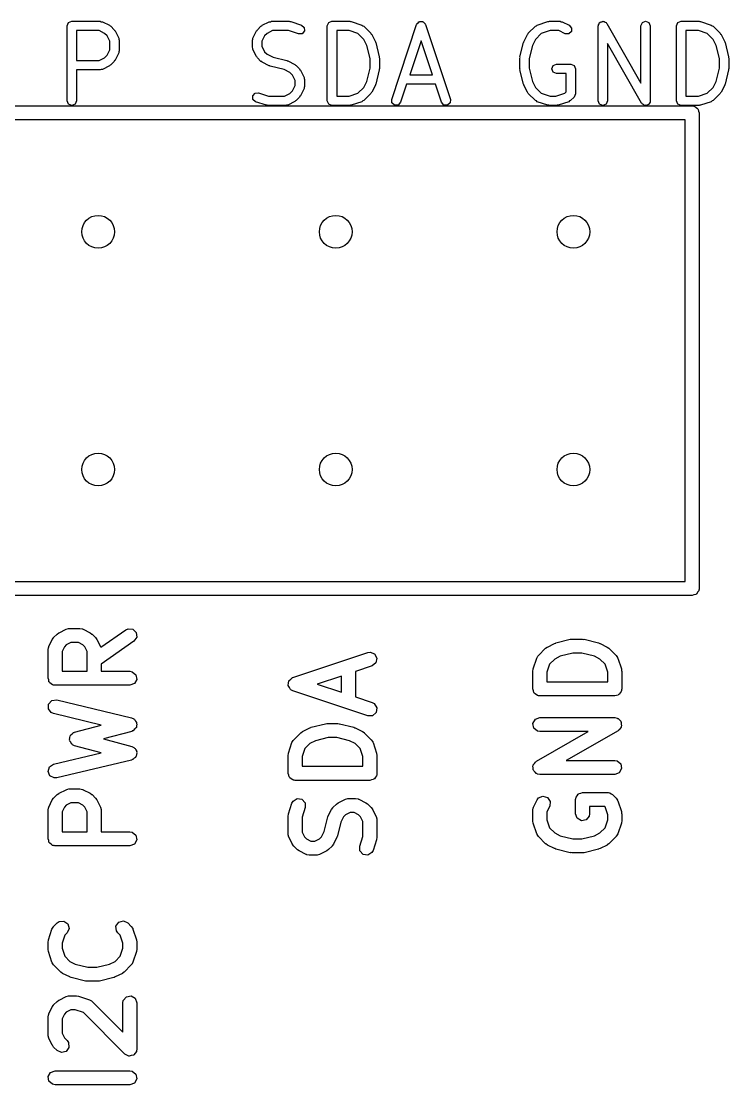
# Model space of a CAD drawing. Extents: x 0.39 to 2.81, y 0.39 to 2.19.
# Drawn here: x 2.0677 to 2.3654, y 1.7413 to 2.1885 of the extents above; entities that cross this region are included whole.
import ezdxf

# ---------------------------------------------------------------- set-up
doc = ezdxf.new("R2010")
doc.units = 0
doc.header["$MEASUREMENT"] = 0
doc.layers.add('BLACK', color=7, linetype='CONTINUOUS')

msp = doc.modelspace()

# ---------------------------------------------------------------- linework, layer by layer
at = {"layer": 'BLACK', "linetype": 'CONTINUOUS'}
for p, q in [((2.08696, 2.18656), (2.08754, 2.18795)), ((2.08754, 2.18795), (2.08893, 2.18852)), ((2.08893, 2.18852), (2.10093, 2.18852)), ((2.10093, 2.18852), (2.10135, 2.18835)), ((2.10135, 2.18835), (2.10181, 2.18832)), ((2.10181, 2.18832), (2.10481, 2.18682)), ((2.16904, 2.18682), (2.17204, 2.18832)), ((2.17204, 2.18832), (2.1725, 2.18835)), ((2.1725, 2.18835), (2.17292, 2.18852)), ((2.17292, 2.18852), (2.18042, 2.18852)), ((2.18042, 2.18852), (2.18072, 2.1884)), ((2.18072, 2.1884), (2.18104, 2.18842)), ((2.18104, 2.18842), (2.18554, 2.18692)), ((2.19645, 2.18656), (2.19703, 2.18795)), ((2.19703, 2.18795), (2.19842, 2.18852)), ((2.19842, 2.18852), (2.20592, 2.18852)), ((2.20592, 2.18852), (2.20622, 2.1884)), ((2.20622, 2.1884), (2.20654, 2.18842)), ((2.20654, 2.18842), (2.21104, 2.18692)), ((2.22355, 2.15568), (2.23405, 2.18718)), ((2.23405, 2.18718), (2.23414, 2.18729)), ((2.23414, 2.18729), (2.23415, 2.18744)), ((2.23415, 2.18744), (2.23462, 2.18784)), ((2.23462, 2.18784), (2.23503, 2.18832)), ((2.23503, 2.18832), (2.23518, 2.18833)), ((2.23518, 2.18833), (2.23529, 2.18842)), ((2.23529, 2.18842), (2.23591, 2.18838)), ((2.23591, 2.18838), (2.23654, 2.18842)), ((2.23654, 2.18842), (2.23665, 2.18833)), ((2.23665, 2.18833), (2.23679, 2.18832)), ((2.23679, 2.18832), (2.2372, 2.18784)), ((2.2372, 2.18784), (2.23767, 2.18744)), ((2.23767, 2.18744), (2.23768, 2.18729)), ((2.23768, 2.18729), (2.23778, 2.18718)), ((2.23778, 2.18718), (2.24828, 2.15568)), ((2.28478, 2.18692), (2.28928, 2.18842)), ((2.28928, 2.18842), (2.28961, 2.1884)), ((2.28961, 2.1884), (2.28991, 2.18852)), ((2.28991, 2.18852), (2.29441, 2.18852)), ((2.29441, 2.18852), (2.29483, 2.18835)), ((2.29483, 2.18835), (2.29529, 2.18832)), ((2.29529, 2.18832), (2.29829, 2.18682)), ((2.3105, 2.18707), (2.31082, 2.18748)), ((2.31054, 2.18681), (2.3105, 2.18707)), ((2.31082, 2.18748), (2.31101, 2.18795)), ((2.31101, 2.18795), (2.31126, 2.18805)), ((2.31126, 2.18805), (2.31143, 2.18826)), ((2.31143, 2.18826), (2.31193, 2.18833)), ((2.31193, 2.18833), (2.3124, 2.18852)), ((2.3124, 2.18852), (2.31265, 2.18842)), ((2.31265, 2.18842), (2.31292, 2.18845)), ((2.31292, 2.18845), (2.31332, 2.18814)), ((2.31332, 2.18814), (2.3138, 2.18795)), ((2.3138, 2.18795), (2.3139, 2.1877)), ((2.3139, 2.1877), (2.31411, 2.18753)), ((2.31411, 2.18753), (2.32843, 2.16247)), ((2.32843, 2.18656), (2.32901, 2.18795)), ((2.32901, 2.18795), (2.3304, 2.18852)), ((2.3304, 2.18852), (2.33179, 2.18795)), ((2.33179, 2.18795), (2.33237, 2.18656)), ((2.34343, 2.18656), (2.34401, 2.18795)), ((2.34401, 2.18795), (2.3454, 2.18852)), ((2.3454, 2.18852), (2.3529, 2.18852)), ((2.3529, 2.18852), (2.3532, 2.1884)), ((2.3532, 2.1884), (2.35352, 2.18842)), ((2.35352, 2.18842), (2.35802, 2.18692)), ((2.08696, 2.15506), (2.08696, 2.18656)), ((2.10047, 2.18459), (2.0909, 2.18459)), ((2.0909, 2.18459), (2.0909, 2.17203)), ((2.10276, 2.18344), (2.10047, 2.18459)), ((2.10381, 2.18239), (2.10276, 2.18344)), ((2.10481, 2.18682), (2.10502, 2.18657)), ((2.10502, 2.18657), (2.10532, 2.18645)), ((2.10532, 2.18645), (2.10682, 2.18495)), ((2.10682, 2.18495), (2.10695, 2.18465)), ((2.10695, 2.18465), (2.10719, 2.18444)), ((2.10719, 2.18444), (2.10869, 2.18144)), ((2.16516, 2.18144), (2.16666, 2.18444)), ((2.16666, 2.18444), (2.16691, 2.18465)), ((2.16691, 2.18465), (2.16703, 2.18495)), ((2.16703, 2.18495), (2.16853, 2.18645)), ((2.16853, 2.18645), (2.16883, 2.18657)), ((2.16883, 2.18657), (2.16904, 2.18682)), ((2.17109, 2.18344), (2.17004, 2.18239)), ((2.17339, 2.18459), (2.17109, 2.18344)), ((2.1801, 2.18459), (2.17339, 2.18459)), ((2.1843, 2.18319), (2.1801, 2.18459)), ((2.1858, 2.18329), (2.1843, 2.18319)), ((2.18554, 2.18692), (2.18668, 2.18594)), ((2.18679, 2.18443), (2.1858, 2.18329)), ((2.18668, 2.18594), (2.18679, 2.18443)), ((2.19645, 2.15506), (2.19645, 2.18656)), ((2.2056, 2.18459), (2.20039, 2.18459)), ((2.20039, 2.18459), (2.20039, 2.15703)), ((2.20935, 2.18334), (2.2056, 2.18459)), ((2.2118, 2.18089), (2.20935, 2.18334)), ((2.21104, 2.18692), (2.21139, 2.18662)), ((2.21139, 2.18662), (2.21181, 2.18645)), ((2.21181, 2.18645), (2.21481, 2.18345)), ((2.21481, 2.18345), (2.21493, 2.18315)), ((2.21493, 2.18315), (2.21518, 2.18294)), ((2.21518, 2.18294), (2.21668, 2.17994)), ((2.27915, 2.17994), (2.28065, 2.18294)), ((2.28065, 2.18294), (2.28089, 2.18315)), ((2.28089, 2.18315), (2.28102, 2.18345)), ((2.28102, 2.18345), (2.28402, 2.18645)), ((2.28402, 2.18645), (2.28444, 2.18662)), ((2.28647, 2.18334), (2.28403, 2.18089)), ((2.28444, 2.18662), (2.28478, 2.18692)), ((2.29023, 2.18459), (2.28647, 2.18334)), ((2.29394, 2.18459), (2.29023, 2.18459)), ((2.29653, 2.18329), (2.29394, 2.18459)), ((2.29803, 2.18319), (2.29653, 2.18329)), ((2.29917, 2.18418), (2.29803, 2.18319)), ((2.29829, 2.18682), (2.29927, 2.18568)), ((2.29927, 2.18568), (2.29917, 2.18418)), ((2.31044, 2.18656), (2.31054, 2.18681)), ((2.31044, 2.15506), (2.31044, 2.18656)), ((2.32843, 2.16247), (2.32843, 2.18656)), ((2.33237, 2.18656), (2.33237, 2.15506)), ((2.34343, 2.15506), (2.34343, 2.18656)), ((2.35258, 2.18459), (2.34737, 2.18459)), ((2.34737, 2.18459), (2.34737, 2.15703)), ((2.35633, 2.18334), (2.35258, 2.18459)), ((2.35878, 2.18089), (2.35633, 2.18334)), ((2.35802, 2.18692), (2.35837, 2.18662)), ((2.35837, 2.18662), (2.35879, 2.18645)), ((2.35879, 2.18645), (2.36179, 2.18345)), ((2.36179, 2.18345), (2.36191, 2.18315)), ((2.36191, 2.18315), (2.36216, 2.18294)), ((2.36216, 2.18294), (2.36366, 2.17994)), ((2.10496, 2.18009), (2.10381, 2.18239)), ((2.10496, 2.17652), (2.10496, 2.18009)), ((2.10869, 2.18144), (2.10872, 2.18098)), ((2.10872, 2.18098), (2.1089, 2.18056)), ((2.1089, 2.18056), (2.1089, 2.17606)), ((2.16495, 2.18056), (2.16513, 2.18098)), ((2.16495, 2.17756), (2.16495, 2.18056)), ((2.16513, 2.18098), (2.16516, 2.18144)), ((2.17004, 2.18239), (2.16889, 2.18009)), ((2.16889, 2.18009), (2.16889, 2.17802)), ((2.16889, 2.17802), (2.17004, 2.17572)), ((2.21306, 2.17837), (2.2118, 2.18089)), ((2.21445, 2.17281), (2.21306, 2.17837)), ((2.21668, 2.17994), (2.21669, 2.17971)), ((2.21669, 2.17971), (2.21683, 2.17953)), ((2.21683, 2.17953), (2.21833, 2.17353)), ((2.23591, 2.18033), (2.23115, 2.16603)), ((2.24068, 2.16603), (2.23591, 2.18033)), ((2.2775, 2.17353), (2.279, 2.17953)), ((2.279, 2.17953), (2.27913, 2.17971)), ((2.27913, 2.17971), (2.27915, 2.17994)), ((2.28277, 2.17837), (2.28138, 2.17281)), ((2.28403, 2.18089), (2.28277, 2.17837)), ((2.32869, 2.15408), (2.31437, 2.17914)), ((2.31437, 2.17914), (2.31437, 2.15506)), ((2.36004, 2.17837), (2.35878, 2.18089)), ((2.36143, 2.17281), (2.36004, 2.17837)), ((2.36366, 2.17994), (2.36367, 2.17971)), ((2.36367, 2.17971), (2.36381, 2.17953)), ((2.36381, 2.17953), (2.36531, 2.17353)), ((2.10276, 2.17318), (2.10381, 2.17422)), ((2.10381, 2.17422), (2.10496, 2.17652)), ((2.10869, 2.17518), (2.10719, 2.17218)), ((2.10872, 2.17563), (2.10869, 2.17518)), ((2.1089, 2.17606), (2.10872, 2.17563)), ((2.16513, 2.17713), (2.16495, 2.17756)), ((2.16516, 2.17668), (2.16513, 2.17713)), ((2.16666, 2.17368), (2.16516, 2.17668)), ((2.16691, 2.17346), (2.16666, 2.17368)), ((2.17004, 2.17572), (2.17109, 2.17467)), ((2.17109, 2.17467), (2.17361, 2.17341)), ((2.0909, 2.17203), (2.10047, 2.17203)), ((2.10047, 2.17203), (2.10276, 2.17318)), ((2.10481, 2.1698), (2.10181, 2.1683)), ((2.10502, 2.17004), (2.10481, 2.1698)), ((2.10532, 2.17017), (2.10502, 2.17004)), ((2.10682, 2.17167), (2.10532, 2.17017)), ((2.10695, 2.17196), (2.10682, 2.17167)), ((2.10719, 2.17218), (2.10695, 2.17196)), ((2.16703, 2.17316), (2.16691, 2.17346)), ((2.16853, 2.17167), (2.16703, 2.17316)), ((2.16883, 2.17154), (2.16853, 2.17167)), ((2.16904, 2.1713), (2.16883, 2.17154)), ((2.17204, 2.1698), (2.16904, 2.1713)), ((2.17226, 2.16978), (2.17204, 2.1698)), ((2.17244, 2.16965), (2.17226, 2.16978)), ((2.17823, 2.1682), (2.17244, 2.16965)), ((2.17361, 2.17341), (2.1794, 2.17197)), ((2.1794, 2.17197), (2.17958, 2.17183)), ((2.17958, 2.17183), (2.1798, 2.17182)), ((2.1798, 2.17182), (2.1828, 2.17032)), ((2.1828, 2.17032), (2.18301, 2.17007)), ((2.18301, 2.17007), (2.18331, 2.16995)), ((2.18331, 2.16995), (2.18481, 2.16845)), ((2.21445, 2.1688), (2.21445, 2.17281)), ((2.21833, 2.17353), (2.21829, 2.17329)), ((2.21829, 2.17329), (2.21838, 2.17306)), ((2.21838, 2.17306), (2.21838, 2.16856)), ((2.27744, 2.17306), (2.27754, 2.17329)), ((2.27744, 2.16856), (2.27744, 2.17306)), ((2.27754, 2.17329), (2.2775, 2.17353)), ((2.28138, 2.17281), (2.28138, 2.1688)), ((2.29094, 2.16856), (2.29151, 2.16995)), ((2.29151, 2.16995), (2.29291, 2.17053)), ((2.29291, 2.17053), (2.29891, 2.17053)), ((2.29891, 2.17053), (2.3003, 2.16995)), ((2.3003, 2.16995), (2.30087, 2.16856)), ((2.36143, 2.1688), (2.36143, 2.17281)), ((2.36531, 2.17353), (2.36527, 2.17329)), ((2.36527, 2.17329), (2.36537, 2.17306)), ((2.36537, 2.17306), (2.36537, 2.16856)), ((2.10093, 2.16809), (2.0909, 2.16809)), ((2.0909, 2.16809), (2.0909, 2.15506)), ((2.10135, 2.16826), (2.10093, 2.16809)), ((2.10181, 2.1683), (2.10135, 2.16826)), ((2.18075, 2.16694), (2.17823, 2.1682)), ((2.1818, 2.16589), (2.18075, 2.16694)), ((2.18295, 2.16359), (2.1818, 2.16589)), ((2.18481, 2.16845), (2.18494, 2.16815)), ((2.18494, 2.16815), (2.18518, 2.16794)), ((2.18518, 2.16794), (2.18668, 2.16494)), ((2.18668, 2.16494), (2.18671, 2.16448)), ((2.21306, 2.16325), (2.21445, 2.1688)), ((2.21833, 2.16808), (2.21683, 2.16208)), ((2.21838, 2.16856), (2.21829, 2.16833)), ((2.21829, 2.16833), (2.21833, 2.16808)), ((2.23115, 2.16603), (2.24068, 2.16603)), ((2.27754, 2.16833), (2.27744, 2.16856)), ((2.2775, 2.16808), (2.27754, 2.16833)), ((2.279, 2.16208), (2.2775, 2.16808)), ((2.28138, 2.1688), (2.28277, 2.16325)), ((2.29151, 2.16717), (2.29094, 2.16856)), ((2.29291, 2.16659), (2.29151, 2.16717)), ((2.29694, 2.16659), (2.29291, 2.16659)), ((2.29694, 2.15887), (2.29694, 2.16659)), ((2.30087, 2.16856), (2.30087, 2.15806)), ((2.36004, 2.16325), (2.36143, 2.1688)), ((2.36531, 2.16808), (2.36381, 2.16208)), ((2.36537, 2.16856), (2.36527, 2.16833)), ((2.36527, 2.16833), (2.36531, 2.16808)), ((2.1818, 2.15923), (2.18295, 2.16152)), ((2.18295, 2.16152), (2.18295, 2.16359)), ((2.18668, 2.16018), (2.18518, 2.15718)), ((2.18671, 2.16064), (2.18668, 2.16018)), ((2.18671, 2.16448), (2.18689, 2.16406)), ((2.18689, 2.16106), (2.18671, 2.16064)), ((2.18689, 2.16406), (2.18689, 2.16106)), ((2.20935, 2.15828), (2.2118, 2.16072)), ((2.2118, 2.16072), (2.21306, 2.16325)), ((2.21668, 2.16168), (2.21518, 2.15868)), ((2.21669, 2.1619), (2.21668, 2.16168)), ((2.21683, 2.16208), (2.21669, 2.1619)), ((2.22983, 2.16209), (2.22728, 2.15444)), ((2.24199, 2.16209), (2.22983, 2.16209)), ((2.24454, 2.15444), (2.24199, 2.16209)), ((2.27913, 2.1619), (2.279, 2.16208)), ((2.27915, 2.16168), (2.27913, 2.1619)), ((2.28065, 2.15868), (2.27915, 2.16168)), ((2.28277, 2.16325), (2.28403, 2.16072)), ((2.28403, 2.16072), (2.28647, 2.15828)), ((2.35633, 2.15828), (2.35878, 2.16072)), ((2.35878, 2.16072), (2.36004, 2.16325)), ((2.36366, 2.16168), (2.36216, 2.15868)), ((2.36367, 2.1619), (2.36366, 2.16168)), ((2.36381, 2.16208), (2.36367, 2.1619)), ((2.16505, 2.15718), (2.16604, 2.15832)), ((2.16516, 2.15568), (2.16505, 2.15718)), ((2.1663, 2.15469), (2.16516, 2.15568)), ((2.16604, 2.15832), (2.16754, 2.15843)), ((2.16754, 2.15843), (2.17174, 2.15703)), ((2.17174, 2.15703), (2.17846, 2.15703)), ((2.17846, 2.15703), (2.18075, 2.15818)), ((2.18075, 2.15818), (2.1818, 2.15923)), ((2.18481, 2.15667), (2.18331, 2.15517)), ((2.18494, 2.15697), (2.18481, 2.15667)), ((2.18518, 2.15718), (2.18494, 2.15697)), ((2.20039, 2.15703), (2.2056, 2.15703)), ((2.2056, 2.15703), (2.20935, 2.15828)), ((2.21481, 2.15817), (2.21181, 2.15517)), ((2.21493, 2.15847), (2.21481, 2.15817)), ((2.21518, 2.15868), (2.21493, 2.15847)), ((2.22365, 2.15418), (2.22355, 2.15568)), ((2.24828, 2.15568), (2.24817, 2.15418)), ((2.28089, 2.15847), (2.28065, 2.15868)), ((2.28102, 2.15817), (2.28089, 2.15847)), ((2.28402, 2.15517), (2.28102, 2.15817)), ((2.28647, 2.15828), (2.29023, 2.15703)), ((2.29023, 2.15703), (2.29259, 2.15703)), ((2.29259, 2.15703), (2.29634, 2.15828)), ((2.29634, 2.15828), (2.29694, 2.15887)), ((2.3003, 2.15667), (2.2988, 2.15517)), ((2.30087, 2.15806), (2.3003, 2.15667)), ((2.30087, 2.15806), (2.30087, 2.15806)), ((2.34737, 2.15703), (2.35258, 2.15703)), ((2.35258, 2.15703), (2.35633, 2.15828)), ((2.36179, 2.15817), (2.35879, 2.15517)), ((2.36191, 2.15847), (2.36179, 2.15817)), ((2.36216, 2.15868), (2.36191, 2.15847)), ((0.85, 2.15295), (2.35, 2.15295)), ((2.08754, 2.15367), (2.08696, 2.15506)), ((2.08893, 2.15309), (2.08754, 2.15367)), ((2.09032, 2.15367), (2.08893, 2.15309)), ((2.0909, 2.15506), (2.09032, 2.15367)), ((2.1708, 2.15319), (2.1663, 2.15469)), ((2.17112, 2.15321), (2.1708, 2.15319)), ((2.17142, 2.15309), (2.17112, 2.15321)), ((2.17892, 2.15309), (2.17142, 2.15309)), ((2.17934, 2.15327), (2.17892, 2.15309)), ((2.1798, 2.1533), (2.17934, 2.15327)), ((2.1828, 2.1548), (2.1798, 2.1533)), ((2.18301, 2.15504), (2.1828, 2.1548)), ((2.18331, 2.15517), (2.18301, 2.15504)), ((2.19703, 2.15367), (2.19645, 2.15506)), ((2.19842, 2.15309), (2.19703, 2.15367)), ((2.20592, 2.15309), (2.19842, 2.15309)), ((2.20622, 2.15321), (2.20592, 2.15309)), ((2.20654, 2.15319), (2.20622, 2.15321)), ((2.21104, 2.15469), (2.20654, 2.15319)), ((2.21139, 2.15499), (2.21104, 2.15469)), ((2.21181, 2.15517), (2.21139, 2.15499)), ((2.22479, 2.15319), (2.22365, 2.15418)), ((2.2263, 2.1533), (2.22479, 2.15319)), ((2.22728, 2.15444), (2.2263, 2.1533)), ((2.24553, 2.1533), (2.24454, 2.15444)), ((2.24703, 2.15319), (2.24553, 2.1533)), ((2.24817, 2.15418), (2.24703, 2.15319)), ((2.28444, 2.15499), (2.28402, 2.15517)), ((2.28478, 2.15469), (2.28444, 2.15499)), ((2.28928, 2.15319), (2.28478, 2.15469)), ((2.28961, 2.15321), (2.28928, 2.15319)), ((2.28991, 2.15309), (2.28961, 2.15321)), ((2.29291, 2.15309), (2.28991, 2.15309)), ((2.29321, 2.15321), (2.29291, 2.15309)), ((2.29353, 2.15319), (2.29321, 2.15321)), ((2.29803, 2.15469), (2.29353, 2.15319)), ((2.29837, 2.15499), (2.29803, 2.15469)), ((2.2988, 2.15517), (2.29837, 2.15499)), ((2.31101, 2.15367), (2.31044, 2.15506)), ((2.3124, 2.15309), (2.31101, 2.15367)), ((2.3138, 2.15367), (2.3124, 2.15309)), ((2.31437, 2.15506), (2.3138, 2.15367)), ((2.32891, 2.15392), (2.32869, 2.15408)), ((2.32901, 2.15367), (2.32891, 2.15392)), ((2.32948, 2.15347), (2.32901, 2.15367)), ((2.32988, 2.15316), (2.32948, 2.15347)), ((2.33015, 2.15319), (2.32988, 2.15316)), ((2.3304, 2.15309), (2.33015, 2.15319)), ((2.33087, 2.15329), (2.3304, 2.15309)), ((2.33138, 2.15335), (2.33087, 2.15329)), ((2.33154, 2.15356), (2.33138, 2.15335)), ((2.33179, 2.15367), (2.33154, 2.15356)), ((2.33199, 2.15414), (2.33179, 2.15367)), ((2.3323, 2.15454), (2.33199, 2.15414)), ((2.33237, 2.15506), (2.33227, 2.15481)), ((2.33227, 2.15481), (2.3323, 2.15454)), ((2.34401, 2.15367), (2.34343, 2.15506)), ((2.3454, 2.15309), (2.34401, 2.15367)), ((2.3529, 2.15309), (2.3454, 2.15309)), ((2.35, 2.15295), (2.35038, 2.15289)), ((2.35038, 2.15289), (2.35051, 2.15291)), ((2.35051, 2.15291), (2.35063, 2.15284)), ((2.35063, 2.15284), (2.35101, 2.15277)), ((2.35101, 2.15277), (2.3516, 2.15228)), ((2.3516, 2.15228), (2.35226, 2.1519)), ((2.35226, 2.1519), (2.35235, 2.15165)), ((2.35235, 2.15165), (2.35256, 2.15148)), ((2.35256, 2.15148), (2.35269, 2.15072)), ((2.3532, 2.15321), (2.3529, 2.15309)), ((2.35352, 2.15319), (2.3532, 2.15321)), ((2.35802, 2.15469), (2.35352, 2.15319)), ((2.35837, 2.15499), (2.35802, 2.15469)), ((2.35879, 2.15517), (2.35837, 2.15499)), ((2.34705, 2.14705), (0.852953, 2.14705)), ((2.34705, 1.95295), (2.34705, 2.14705)), ((2.35269, 2.15072), (2.35295, 2.15)), ((2.35295, 2.15), (2.35295, 1.95)), ((0.852953, 1.95295), (2.34705, 1.95295)), ((2.35295, 1.95), (2.35289, 1.94962)), ((2.35, 1.94705), (0.85, 1.94705)), ((2.35072, 1.94731), (2.35, 1.94705)), ((2.35148, 1.94744), (2.35072, 1.94731)), ((2.35165, 1.94765), (2.35148, 1.94744)), ((2.3519, 1.94774), (2.35165, 1.94765)), ((2.35228, 1.9484), (2.3519, 1.94774)), ((2.35277, 1.94899), (2.35228, 1.9484)), ((2.35284, 1.94937), (2.35277, 1.94899)), ((2.35291, 1.94949), (2.35284, 1.94937)), ((2.35289, 1.94962), (2.35291, 1.94949)), ((2.08356, 1.93136), (2.08656, 1.93286)), ((2.08656, 1.93286), (2.08755, 1.93315)), ((2.08755, 1.93315), (2.08772, 1.93311)), ((2.08772, 1.93311), (2.08788, 1.93317)), ((2.08788, 1.93317), (2.09238, 1.93317)), ((2.09238, 1.93317), (2.09339, 1.93299)), ((2.09339, 1.93299), (2.09353, 1.93288)), ((2.09353, 1.93288), (2.0937, 1.93286)), ((2.0937, 1.93286), (2.0967, 1.93136)), ((2.10111, 1.92524), (2.11169, 1.93264)), ((2.11169, 1.93264), (2.11262, 1.93307)), ((2.11262, 1.93307), (2.11463, 1.9329)), ((2.11463, 1.9329), (2.11606, 1.93147)), ((2.07924, 1.92554), (2.08074, 1.92854)), ((2.08074, 1.92854), (2.08127, 1.92925)), ((2.08127, 1.92925), (2.0813, 1.92931)), ((2.0813, 1.92931), (2.0828, 1.93081)), ((2.0828, 1.93081), (2.08352, 1.93131)), ((2.08352, 1.93131), (2.08356, 1.93136)), ((2.0967, 1.93136), (2.09741, 1.93083)), ((2.09741, 1.93083), (2.09747, 1.93081)), ((2.09747, 1.93081), (2.09897, 1.92931)), ((2.09897, 1.92931), (2.09948, 1.92858)), ((2.09948, 1.92858), (2.09952, 1.92854)), ((2.09952, 1.92854), (2.10102, 1.92554)), ((2.11507, 1.9278), (2.10134, 1.91818)), ((2.11623, 1.92945), (2.11507, 1.9278)), ((2.11606, 1.93147), (2.11623, 1.92945)), ((2.29267, 1.9271), (2.29867, 1.9286)), ((2.29867, 1.9286), (2.29926, 1.92864)), ((2.29926, 1.92864), (2.29938, 1.92868)), ((2.29938, 1.92868), (2.30388, 1.92868)), ((2.30388, 1.92868), (2.30446, 1.92858)), ((2.30446, 1.92858), (2.3046, 1.9286)), ((2.3046, 1.9286), (2.3106, 1.9271)), ((2.07893, 1.92422), (2.07911, 1.92523)), ((2.07893, 1.91222), (2.07893, 1.92422)), ((2.07911, 1.92523), (2.07922, 1.92537)), ((2.07922, 1.92537), (2.07924, 1.92554)), ((2.08581, 1.92547), (2.08484, 1.92352)), ((2.08484, 1.92352), (2.08484, 1.91517)), ((2.08663, 1.92629), (2.08581, 1.92547)), ((2.08858, 1.92727), (2.08663, 1.92629)), ((2.09169, 1.92727), (2.08858, 1.92727)), ((2.09363, 1.92629), (2.09169, 1.92727)), ((2.09446, 1.92547), (2.09363, 1.92629)), ((2.09543, 1.92352), (2.09446, 1.92547)), ((2.09543, 1.91517), (2.09543, 1.92352)), ((2.10102, 1.92554), (2.10111, 1.92524)), ((2.21345, 1.92303), (2.21446, 1.92318)), ((2.21446, 1.92318), (2.21634, 1.92244)), ((2.2853, 1.92182), (2.2883, 1.92482)), ((2.2883, 1.92482), (2.28902, 1.92533)), ((2.28902, 1.92533), (2.28906, 1.92537)), ((2.28906, 1.92537), (2.29206, 1.92687)), ((2.29206, 1.92687), (2.29255, 1.92702)), ((2.29255, 1.92702), (2.29267, 1.9271)), ((2.3106, 1.9271), (2.31106, 1.92689)), ((2.31106, 1.92689), (2.3112, 1.92687)), ((2.3112, 1.92687), (2.3142, 1.92537)), ((2.3142, 1.92537), (2.31491, 1.92485)), ((2.31491, 1.92485), (2.31497, 1.92482)), ((2.31497, 1.92482), (2.31797, 1.92182)), ((2.18195, 1.91254), (2.21345, 1.92303)), ((2.2169, 1.91869), (2.21532, 1.91743)), ((2.21634, 1.92244), (2.2173, 1.92067)), ((2.2173, 1.92067), (2.2169, 1.91869)), ((2.28308, 1.91617), (2.28458, 1.92067)), ((2.28458, 1.92067), (2.28507, 1.92157)), ((2.28507, 1.92157), (2.28522, 1.92166)), ((2.28522, 1.92166), (2.2853, 1.92182)), ((2.29213, 1.92031), (2.28997, 1.91814)), ((2.29442, 1.92145), (2.29213, 1.92031)), ((2.29975, 1.92278), (2.29442, 1.92145)), ((2.30352, 1.92278), (2.29975, 1.92278)), ((2.30885, 1.92145), (2.30352, 1.92278)), ((2.31113, 1.92031), (2.30885, 1.92145)), ((2.3133, 1.91814), (2.31113, 1.92031)), ((2.31797, 1.92182), (2.31856, 1.92098)), ((2.31856, 1.92098), (2.31857, 1.9208)), ((2.31857, 1.9208), (2.31868, 1.92067)), ((2.31868, 1.92067), (2.32018, 1.91617)), ((2.08484, 1.91517), (2.09543, 1.91517)), ((2.10134, 1.91818), (2.10134, 1.91517)), ((2.10134, 1.91517), (2.11338, 1.91517)), ((2.11338, 1.91517), (2.11439, 1.915)), ((2.11439, 1.915), (2.11594, 1.9137)), ((2.21532, 1.91743), (2.20834, 1.9151)), ((2.20834, 1.9151), (2.20834, 1.90436)), ((2.28293, 1.91523), (2.28309, 1.9161)), ((2.28293, 1.90773), (2.28293, 1.91523)), ((2.28309, 1.9161), (2.28308, 1.91617)), ((2.28997, 1.91814), (2.28884, 1.91475)), ((2.28884, 1.91475), (2.28884, 1.91069)), ((2.31443, 1.91475), (2.3133, 1.91814)), ((2.31443, 1.91069), (2.31443, 1.91475)), ((2.32018, 1.91617), (2.32031, 1.91529)), ((2.32031, 1.91529), (2.32033, 1.91523)), ((2.32033, 1.91523), (2.32033, 1.90773)), ((2.0792, 1.9115), (2.07893, 1.91222)), ((2.07933, 1.91075), (2.0792, 1.9115)), ((2.07953, 1.91057), (2.07933, 1.91075)), ((2.07962, 1.91032), (2.07953, 1.91057)), ((2.08029, 1.90994), (2.07962, 1.91032)), ((2.08088, 1.90945), (2.08029, 1.90994)), ((2.11528, 1.90996), (2.11338, 1.90927)), ((2.11629, 1.91171), (2.11528, 1.90996)), ((2.11594, 1.9137), (2.11629, 1.91171)), ((2.17996, 1.9093), (2.18015, 1.91022)), ((2.18015, 1.91022), (2.18029, 1.91114)), ((2.18029, 1.91114), (2.18035, 1.9112)), ((2.18035, 1.9112), (2.18037, 1.91128)), ((2.18037, 1.91128), (2.1811, 1.91186)), ((2.1811, 1.91186), (2.1818, 1.91248)), ((2.1818, 1.91248), (2.18189, 1.91248)), ((2.18189, 1.91248), (2.18195, 1.91254)), ((2.20243, 1.91314), (2.19222, 1.90973)), ((2.19222, 1.90973), (2.20243, 1.90633)), ((2.20243, 1.90633), (2.20243, 1.91314)), ((2.28884, 1.91069), (2.31443, 1.91069)), ((2.08126, 1.90938), (2.08088, 1.90945)), ((2.08137, 1.90931), (2.08126, 1.90938)), ((2.0815, 1.90934), (2.08137, 1.90931)), ((2.08189, 1.90927), (2.0815, 1.90934)), ((2.11338, 1.90927), (2.08189, 1.90927)), ((2.18001, 1.90923), (2.17996, 1.9093)), ((2.17999, 1.90914), (2.18001, 1.90923)), ((2.18048, 1.90835), (2.17999, 1.90914)), ((2.18093, 1.90752), (2.18048, 1.90835)), ((2.18101, 1.90749), (2.18093, 1.90752)), ((2.18105, 1.90742), (2.18101, 1.90749)), ((2.18195, 1.90693), (2.18105, 1.90742)), ((2.21345, 1.89643), (2.18195, 1.90693)), ((2.2832, 1.90701), (2.28293, 1.90773)), ((2.28333, 1.90626), (2.2832, 1.90701)), ((2.28353, 1.90609), (2.28333, 1.90626)), ((2.28362, 1.90584), (2.28353, 1.90609)), ((2.28429, 1.90545), (2.28362, 1.90584)), ((2.28488, 1.90496), (2.28429, 1.90545)), ((2.31903, 1.90538), (2.31886, 1.90518)), ((2.31928, 1.90547), (2.31903, 1.90538)), ((2.31966, 1.90614), (2.31928, 1.90547)), ((2.32016, 1.90672), (2.31966, 1.90614)), ((2.32022, 1.90711), (2.32016, 1.90672)), ((2.32029, 1.90722), (2.32022, 1.90711)), ((2.32033, 1.90773), (2.32027, 1.90735)), ((2.32027, 1.90735), (2.32029, 1.90722)), ((2.07906, 1.89938), (2.07918, 1.9014)), ((2.07918, 1.9014), (2.08056, 1.90286)), ((2.08056, 1.90286), (2.08257, 1.9031)), ((2.08257, 1.9031), (2.11407, 1.8956)), ((2.20834, 1.90436), (2.21532, 1.90204)), ((2.21532, 1.90204), (2.21622, 1.90155)), ((2.21622, 1.90155), (2.21727, 1.89983)), ((2.28526, 1.90489), (2.28488, 1.90496)), ((2.28537, 1.90483), (2.28526, 1.90489)), ((2.2855, 1.90485), (2.28537, 1.90483)), ((2.28589, 1.90478), (2.2855, 1.90485)), ((2.31738, 1.90478), (2.28589, 1.90478)), ((2.3181, 1.90504), (2.31738, 1.90478)), ((2.31886, 1.90518), (2.3181, 1.90504)), ((2.08026, 1.89776), (2.07906, 1.89938)), ((2.0812, 1.89735), (2.08026, 1.89776)), ((2.10131, 1.89256), (2.0812, 1.89735)), ((2.21547, 1.89649), (2.21345, 1.89643)), ((2.21698, 1.89783), (2.21547, 1.89649)), ((2.21727, 1.89983), (2.21698, 1.89783)), ((2.09012, 1.88958), (2.10131, 1.89256)), ((2.11407, 1.8956), (2.11501, 1.89519)), ((2.11501, 1.89519), (2.11519, 1.89494)), ((2.11519, 1.89494), (2.11547, 1.89481)), ((2.11547, 1.89481), (2.11578, 1.89415)), ((2.11578, 1.89415), (2.11621, 1.89357)), ((2.11613, 1.89228), (2.11609, 1.89155)), ((2.11632, 1.89298), (2.11613, 1.89228)), ((2.11621, 1.89357), (2.11619, 1.89326)), ((2.11619, 1.89326), (2.11632, 1.89298)), ((2.18967, 1.8916), (2.19567, 1.8931)), ((2.19567, 1.8931), (2.19626, 1.89314)), ((2.19626, 1.89314), (2.19638, 1.89319)), ((2.19638, 1.89319), (2.20088, 1.89319)), ((2.20088, 1.89319), (2.20146, 1.89309)), ((2.20146, 1.89309), (2.2016, 1.8931)), ((2.2016, 1.8931), (2.2076, 1.8916)), ((2.28298, 1.89325), (2.28399, 1.895)), ((2.28333, 1.89126), (2.28298, 1.89325)), ((2.28399, 1.895), (2.28589, 1.89569)), ((2.28589, 1.89569), (2.31738, 1.89569)), ((2.31738, 1.89569), (2.31839, 1.89551)), ((2.31839, 1.89551), (2.3186, 1.89534)), ((2.3186, 1.89534), (2.31887, 1.89529)), ((2.31887, 1.89529), (2.31936, 1.8947)), ((2.31936, 1.8947), (2.31994, 1.89421)), ((2.31994, 1.89421), (2.31999, 1.89394)), ((2.31999, 1.89394), (2.32016, 1.89373)), ((2.32029, 1.89222), (2.32015, 1.89199)), ((2.32015, 1.89199), (2.32015, 1.89171)), ((2.32016, 1.89373), (2.32016, 1.89297)), ((2.32016, 1.89297), (2.32029, 1.89222)), ((2.08814, 1.88721), (2.08821, 1.88797)), ((2.08821, 1.88797), (2.0884, 1.88816)), ((2.0884, 1.88816), (2.08847, 1.88842)), ((2.08847, 1.88842), (2.08909, 1.88886)), ((2.08909, 1.88886), (2.08963, 1.8894)), ((2.08963, 1.8894), (2.0899, 1.88942)), ((2.0899, 1.88942), (2.09012, 1.88958)), ((2.11414, 1.88987), (2.10234, 1.88672)), ((2.1144, 1.89005), (2.11414, 1.88987)), ((2.1147, 1.89008), (2.1144, 1.89005)), ((2.1152, 1.89061), (2.1147, 1.89008)), ((2.1158, 1.89103), (2.1152, 1.89061)), ((2.11588, 1.89133), (2.1158, 1.89103)), ((2.11609, 1.89155), (2.11588, 1.89133)), ((2.1823, 1.88633), (2.1853, 1.88932)), ((2.1853, 1.88932), (2.18602, 1.88983)), ((2.18602, 1.88983), (2.18606, 1.88988)), ((2.18606, 1.88988), (2.18906, 1.89138)), ((2.18906, 1.89138), (2.18955, 1.89152)), ((2.18955, 1.89152), (2.18967, 1.8916)), ((2.2076, 1.8916), (2.20806, 1.89139)), ((2.20806, 1.89139), (2.2082, 1.89138)), ((2.2082, 1.89138), (2.2112, 1.88988)), ((2.2112, 1.88988), (2.21191, 1.88935)), ((2.21191, 1.88935), (2.21197, 1.88932)), ((2.21197, 1.88932), (2.21497, 1.88633)), ((2.28488, 1.88996), (2.28333, 1.89126)), ((2.28442, 1.8773), (2.30626, 1.88978)), ((2.28589, 1.88978), (2.28488, 1.88996)), ((2.30626, 1.88978), (2.28589, 1.88978)), ((2.31885, 1.89017), (2.297, 1.87769)), ((2.31902, 1.89038), (2.31885, 1.89017)), ((2.31928, 1.89047), (2.31902, 1.89038)), ((2.31966, 1.89113), (2.31928, 1.89047)), ((2.32015, 1.89171), (2.31966, 1.89113)), ((2.08794, 1.88647), (2.08814, 1.88721)), ((2.08806, 1.88623), (2.08794, 1.88647)), ((2.08803, 1.88596), (2.08806, 1.88623)), ((2.08847, 1.88533), (2.08803, 1.88596)), ((2.08879, 1.88464), (2.08847, 1.88533)), ((2.08904, 1.88452), (2.08879, 1.88464)), ((2.08919, 1.8843), (2.08904, 1.88452)), ((2.09012, 1.88387), (2.08919, 1.8843)), ((2.10131, 1.88089), (2.09012, 1.88387)), ((2.10234, 1.88672), (2.11414, 1.88358)), ((2.11414, 1.88358), (2.11507, 1.88315)), ((2.11507, 1.88315), (2.11525, 1.88289)), ((2.11525, 1.88289), (2.11553, 1.88275)), ((2.18008, 1.88067), (2.18158, 1.88517)), ((2.18158, 1.88517), (2.18207, 1.88607)), ((2.18207, 1.88607), (2.18222, 1.88617)), ((2.18222, 1.88617), (2.1823, 1.88633)), ((2.18913, 1.88481), (2.18697, 1.88264)), ((2.19142, 1.88595), (2.18913, 1.88481)), ((2.19675, 1.88728), (2.19142, 1.88595)), ((2.20052, 1.88728), (2.19675, 1.88728)), ((2.20585, 1.88595), (2.20052, 1.88728)), ((2.20813, 1.88481), (2.20585, 1.88595)), ((2.2103, 1.88264), (2.20813, 1.88481)), ((2.21497, 1.88633), (2.21556, 1.88549)), ((2.21556, 1.88549), (2.21557, 1.88531)), ((2.21557, 1.88531), (2.21568, 1.88517)), ((2.21568, 1.88517), (2.21718, 1.88067)), ((2.0812, 1.8761), (2.10131, 1.88089)), ((2.11515, 1.87857), (2.11463, 1.87805)), ((2.11575, 1.87896), (2.11515, 1.87857)), ((2.11553, 1.88275), (2.11582, 1.88209)), ((2.11584, 1.87926), (2.11575, 1.87896)), ((2.11582, 1.88209), (2.11623, 1.88149)), ((2.11606, 1.87948), (2.11584, 1.87926)), ((2.11612, 1.8802), (2.11606, 1.87948)), ((2.11633, 1.8809), (2.11612, 1.8802)), ((2.11623, 1.88149), (2.11621, 1.88118)), ((2.11621, 1.88118), (2.11633, 1.8809)), ((2.17993, 1.87974), (2.18009, 1.88061)), ((2.17993, 1.87224), (2.17993, 1.87974)), ((2.18009, 1.88061), (2.18008, 1.88067)), ((2.18697, 1.88264), (2.18584, 1.87926)), ((2.18584, 1.87926), (2.18584, 1.87519)), ((2.21143, 1.87926), (2.2103, 1.88264)), ((2.21143, 1.87519), (2.21143, 1.87926)), ((2.21718, 1.88067), (2.21731, 1.8798)), ((2.21731, 1.8798), (2.21733, 1.87974)), ((2.21733, 1.87974), (2.21733, 1.87224)), ((2.07894, 1.87305), (2.07952, 1.87499)), ((2.07952, 1.87499), (2.0812, 1.8761)), ((2.11407, 1.87785), (2.08257, 1.87035)), ((2.11432, 1.87802), (2.11407, 1.87785)), ((2.11463, 1.87805), (2.11432, 1.87802)), ((2.18584, 1.87519), (2.21143, 1.87519)), ((2.28298, 1.87525), (2.28311, 1.87549)), ((2.28311, 1.8745), (2.28298, 1.87525)), ((2.28311, 1.87549), (2.28312, 1.87576)), ((2.28311, 1.87374), (2.28311, 1.8745)), ((2.28312, 1.87576), (2.28361, 1.87634)), ((2.28361, 1.87634), (2.28399, 1.877)), ((2.28399, 1.877), (2.28424, 1.87709)), ((2.28424, 1.87709), (2.28442, 1.8773)), ((2.297, 1.87769), (2.31738, 1.87769)), ((2.31738, 1.87769), (2.31839, 1.87751)), ((2.31839, 1.87751), (2.31994, 1.87621)), ((2.32029, 1.87423), (2.31928, 1.87248)), ((2.31994, 1.87621), (2.32029, 1.87423)), ((2.07974, 1.8712), (2.07894, 1.87305)), ((2.08155, 1.87029), (2.07974, 1.8712)), ((2.08257, 1.87035), (2.08155, 1.87029)), ((2.1802, 1.87152), (2.17993, 1.87224)), ((2.18033, 1.87076), (2.1802, 1.87152)), ((2.18053, 1.87059), (2.18033, 1.87076)), ((2.18062, 1.87034), (2.18053, 1.87059)), ((2.18129, 1.86996), (2.18062, 1.87034)), ((2.18188, 1.86946), (2.18129, 1.86996)), ((2.18226, 1.8694), (2.18188, 1.86946)), ((2.2151, 1.86955), (2.21438, 1.86929)), ((2.21586, 1.86968), (2.2151, 1.86955)), ((2.21603, 1.86989), (2.21586, 1.86968)), ((2.21628, 1.86998), (2.21603, 1.86989)), ((2.21666, 1.87064), (2.21628, 1.86998)), ((2.21716, 1.87123), (2.21666, 1.87064)), ((2.21722, 1.87161), (2.21716, 1.87123)), ((2.21729, 1.87173), (2.21722, 1.87161)), ((2.21733, 1.87224), (2.21727, 1.87186)), ((2.21727, 1.87186), (2.21729, 1.87173)), ((2.28328, 1.87353), (2.28311, 1.87374)), ((2.28333, 1.87326), (2.28328, 1.87353)), ((2.28391, 1.87277), (2.28333, 1.87326)), ((2.2844, 1.87219), (2.28391, 1.87277)), ((2.28467, 1.87214), (2.2844, 1.87219)), ((2.28488, 1.87196), (2.28467, 1.87214)), ((2.28589, 1.87179), (2.28488, 1.87196)), ((2.31738, 1.87179), (2.28589, 1.87179)), ((2.31928, 1.87248), (2.31738, 1.87179)), ((2.08356, 1.86387), (2.08656, 1.86537)), ((2.08656, 1.86537), (2.08755, 1.86566)), ((2.08755, 1.86566), (2.08772, 1.86562)), ((2.08772, 1.86562), (2.08788, 1.86568)), ((2.08788, 1.86568), (2.09238, 1.86568)), ((2.09238, 1.86568), (2.09339, 1.8655)), ((2.09339, 1.8655), (2.09353, 1.86539)), ((2.09353, 1.86539), (2.0937, 1.86537)), ((2.0937, 1.86537), (2.0967, 1.86387)), ((2.18237, 1.86933), (2.18226, 1.8694)), ((2.1825, 1.86935), (2.18237, 1.86933)), ((2.18289, 1.86929), (2.1825, 1.86935)), ((2.21438, 1.86929), (2.18289, 1.86929)), ((2.07924, 1.85805), (2.08074, 1.86105)), ((2.08074, 1.86105), (2.08127, 1.86176)), ((2.08127, 1.86176), (2.0813, 1.86182)), ((2.0813, 1.86182), (2.0828, 1.86332)), ((2.0828, 1.86332), (2.08352, 1.86382)), ((2.08352, 1.86382), (2.08356, 1.86387)), ((2.0967, 1.86387), (2.09741, 1.86334)), ((2.09741, 1.86334), (2.09747, 1.86332)), ((2.09747, 1.86332), (2.09897, 1.86182)), ((2.09897, 1.86182), (2.09948, 1.86109)), ((2.09948, 1.86109), (2.09952, 1.86105)), ((2.09952, 1.86105), (2.10102, 1.85805)), ((2.18158, 1.85967), (2.18207, 1.86058)), ((2.18207, 1.86058), (2.18379, 1.86163)), ((2.18379, 1.86163), (2.18579, 1.86134)), ((2.18579, 1.86134), (2.18713, 1.85983)), ((2.20106, 1.85988), (2.20406, 1.86138)), ((2.20406, 1.86138), (2.20505, 1.86167)), ((2.20505, 1.86167), (2.20522, 1.86163)), ((2.20522, 1.86163), (2.20538, 1.86169)), ((2.20538, 1.86169), (2.20838, 1.86169)), ((2.20838, 1.86169), (2.20939, 1.86152)), ((2.20939, 1.86152), (2.20953, 1.8614)), ((2.20953, 1.8614), (2.2097, 1.86138)), ((2.2097, 1.86138), (2.2127, 1.85988)), ((2.28324, 1.85806), (2.28474, 1.86106)), ((2.28474, 1.86106), (2.28536, 1.86188)), ((2.28536, 1.86188), (2.28721, 1.86269)), ((2.28721, 1.86269), (2.28914, 1.86211)), ((2.28914, 1.86211), (2.29026, 1.86043)), ((2.30093, 1.86124), (2.301, 1.86162)), ((2.30093, 1.85524), (2.30093, 1.86124)), ((2.30098, 1.86175), (2.30104, 1.86187)), ((2.301, 1.86162), (2.30098, 1.86175)), ((2.30104, 1.86187), (2.30111, 1.86225)), ((2.30111, 1.86225), (2.3016, 1.86284)), ((2.3016, 1.86284), (2.30199, 1.8635)), ((2.30199, 1.8635), (2.30224, 1.86359)), ((2.30224, 1.86359), (2.30241, 1.8638)), ((2.30241, 1.8638), (2.30316, 1.86393)), ((2.30316, 1.86393), (2.30388, 1.86419)), ((2.30388, 1.86419), (2.31438, 1.86419)), ((2.31438, 1.86419), (2.31456, 1.86416)), ((2.31456, 1.86416), (2.31464, 1.86418)), ((2.31464, 1.86418), (2.31476, 1.86413)), ((2.31476, 1.86413), (2.31539, 1.86401)), ((2.31539, 1.86401), (2.31589, 1.8636)), ((2.31589, 1.8636), (2.31647, 1.86333)), ((2.31647, 1.86333), (2.31797, 1.86183)), ((2.31797, 1.86183), (2.31856, 1.86099)), ((2.31856, 1.86099), (2.31857, 1.86081)), ((2.31857, 1.86081), (2.31868, 1.86067)), ((2.31868, 1.86067), (2.32018, 1.85617)), ((2.07893, 1.85673), (2.07911, 1.85774)), ((2.07893, 1.84473), (2.07893, 1.85673)), ((2.07911, 1.85774), (2.07922, 1.85787)), ((2.07922, 1.85787), (2.07924, 1.85805)), ((2.08581, 1.85798), (2.08484, 1.85603)), ((2.08484, 1.85603), (2.08484, 1.84768)), ((2.08663, 1.8588), (2.08581, 1.85798)), ((2.08858, 1.85977), (2.08663, 1.8588)), ((2.09169, 1.85977), (2.08858, 1.85977)), ((2.09363, 1.8588), (2.09169, 1.85977)), ((2.09446, 1.85798), (2.09363, 1.8588)), ((2.09543, 1.85603), (2.09446, 1.85798)), ((2.09543, 1.84768), (2.09543, 1.85603)), ((2.10102, 1.85805), (2.10132, 1.85707)), ((2.10132, 1.85707), (2.10128, 1.85689)), ((2.10128, 1.85689), (2.10134, 1.85673)), ((2.10134, 1.85673), (2.10134, 1.84768)), ((2.18008, 1.85517), (2.18158, 1.85967)), ((2.18719, 1.85781), (2.18584, 1.85376)), ((2.18713, 1.85983), (2.18719, 1.85781)), ((2.19674, 1.85406), (2.19824, 1.85706)), ((2.19824, 1.85706), (2.19877, 1.85777)), ((2.19877, 1.85777), (2.1988, 1.85783)), ((2.1988, 1.85783), (2.2003, 1.85933)), ((2.2003, 1.85933), (2.20102, 1.85983)), ((2.20102, 1.85983), (2.20106, 1.85988)), ((2.2127, 1.85988), (2.21341, 1.85936)), ((2.21341, 1.85936), (2.21347, 1.85933)), ((2.21347, 1.85933), (2.21497, 1.85783)), ((2.21497, 1.85783), (2.21548, 1.85711)), ((2.21548, 1.85711), (2.21552, 1.85706)), ((2.21552, 1.85706), (2.21702, 1.85406)), ((2.28293, 1.85674), (2.28311, 1.85775)), ((2.28293, 1.85224), (2.28293, 1.85674)), ((2.28311, 1.85775), (2.28322, 1.85789)), ((2.28322, 1.85789), (2.28324, 1.85806)), ((2.29003, 1.85842), (2.28884, 1.85604)), ((2.28884, 1.85604), (2.28884, 1.85272)), ((2.29026, 1.86043), (2.29003, 1.85842)), ((2.31316, 1.85829), (2.30684, 1.85829)), ((2.30684, 1.85829), (2.30684, 1.85524)), ((2.3133, 1.85815), (2.31316, 1.85829)), ((2.31443, 1.85476), (2.3133, 1.85815)), ((2.32018, 1.85617), (2.32031, 1.8553)), ((2.17993, 1.85424), (2.18009, 1.85511)), ((2.17993, 1.84674), (2.17993, 1.85424)), ((2.18009, 1.85511), (2.18008, 1.85517)), ((2.18584, 1.85376), (2.18584, 1.84744)), ((2.1951, 1.84777), (2.19652, 1.85346)), ((2.19652, 1.85346), (2.19673, 1.85392)), ((2.19673, 1.85392), (2.19674, 1.85406)), ((2.20217, 1.85171), (2.20075, 1.84603)), ((2.20331, 1.85399), (2.20217, 1.85171)), ((2.20413, 1.85481), (2.20331, 1.85399)), ((2.20608, 1.85579), (2.20413, 1.85481)), ((2.20769, 1.85579), (2.20608, 1.85579)), ((2.20963, 1.85481), (2.20769, 1.85579)), ((2.21046, 1.85399), (2.20963, 1.85481)), ((2.21143, 1.85204), (2.21046, 1.85399)), ((2.21143, 1.84572), (2.21143, 1.85204)), ((2.21702, 1.85406), (2.21732, 1.85308)), ((2.21732, 1.85308), (2.21727, 1.85291)), ((2.21727, 1.85291), (2.21733, 1.85274)), ((2.21733, 1.85274), (2.21733, 1.84524)), ((2.28295, 1.85218), (2.28293, 1.85224)), ((2.28308, 1.85131), (2.28295, 1.85218)), ((2.28884, 1.85272), (2.28997, 1.84934)), ((2.30162, 1.85334), (2.30093, 1.85524)), ((2.30337, 1.85233), (2.30162, 1.85334)), ((2.30536, 1.85268), (2.30337, 1.85233)), ((2.30666, 1.85423), (2.30536, 1.85268)), ((2.30684, 1.85524), (2.30666, 1.85423)), ((2.3133, 1.84934), (2.31443, 1.85272)), ((2.31443, 1.85272), (2.31443, 1.85476)), ((2.32033, 1.85224), (2.32018, 1.85137)), ((2.32031, 1.8553), (2.32033, 1.85524)), ((2.32033, 1.85524), (2.32033, 1.85224)), ((2.08484, 1.84768), (2.09543, 1.84768)), ((2.10134, 1.84768), (2.11338, 1.84768)), ((2.11338, 1.84768), (2.11439, 1.8475)), ((2.11439, 1.8475), (2.11594, 1.84621)), ((2.18584, 1.84744), (2.18681, 1.84549)), ((2.19396, 1.84549), (2.1951, 1.84777)), ((2.28458, 1.84681), (2.28308, 1.85131)), ((2.28997, 1.84934), (2.29213, 1.84717)), ((2.29213, 1.84717), (2.29442, 1.84603)), ((2.30885, 1.84603), (2.31113, 1.84717)), ((2.31113, 1.84717), (2.3133, 1.84934)), ((2.32018, 1.85131), (2.31868, 1.84681)), ((2.32018, 1.85137), (2.32018, 1.85131)), ((2.0792, 1.84401), (2.07893, 1.84473)), ((2.07933, 1.84325), (2.0792, 1.84401)), ((2.07953, 1.84308), (2.07933, 1.84325)), ((2.07962, 1.84283), (2.07953, 1.84308)), ((2.08029, 1.84245), (2.07962, 1.84283)), ((2.11629, 1.84422), (2.11528, 1.84247)), ((2.11594, 1.84621), (2.11629, 1.84422)), ((2.17999, 1.84658), (2.17993, 1.84674)), ((2.17995, 1.8464), (2.17999, 1.84658)), ((2.18024, 1.84542), (2.17995, 1.8464)), ((2.18174, 1.84242), (2.18024, 1.84542)), ((2.18681, 1.84549), (2.18763, 1.84467)), ((2.18763, 1.84467), (2.18958, 1.8437)), ((2.18958, 1.8437), (2.19119, 1.8437)), ((2.19119, 1.8437), (2.19314, 1.84467)), ((2.19314, 1.84467), (2.19396, 1.84549)), ((2.20052, 1.84542), (2.19902, 1.84242)), ((2.20054, 1.84556), (2.20052, 1.84542)), ((2.20075, 1.84603), (2.20054, 1.84556)), ((2.21008, 1.84168), (2.21143, 1.84572)), ((2.21718, 1.84431), (2.21568, 1.83981)), ((2.21733, 1.84524), (2.21718, 1.84437)), ((2.21718, 1.84437), (2.21718, 1.84431)), ((2.28469, 1.84667), (2.28458, 1.84681)), ((2.28471, 1.84649), (2.28469, 1.84667)), ((2.2853, 1.84565), (2.28471, 1.84649)), ((2.2883, 1.84265), (2.2853, 1.84565)), ((2.28836, 1.84263), (2.2883, 1.84265)), ((2.28906, 1.8421), (2.28836, 1.84263)), ((2.29442, 1.84603), (2.29975, 1.8447)), ((2.29975, 1.8447), (2.30352, 1.8447)), ((2.30352, 1.8447), (2.30885, 1.84603)), ((2.31497, 1.84265), (2.31425, 1.84215)), ((2.31797, 1.84565), (2.31497, 1.84265)), ((2.31804, 1.84581), (2.31797, 1.84565)), ((2.31819, 1.84591), (2.31804, 1.84581)), ((2.31868, 1.84681), (2.31819, 1.84591)), ((2.08088, 1.84196), (2.08029, 1.84245)), ((2.08126, 1.84189), (2.08088, 1.84196)), ((2.08137, 1.84182), (2.08126, 1.84189)), ((2.0815, 1.84184), (2.08137, 1.84182)), ((2.08189, 1.84178), (2.0815, 1.84184)), ((2.11338, 1.84178), (2.08189, 1.84178)), ((2.11528, 1.84247), (2.11338, 1.84178)), ((2.18179, 1.84238), (2.18174, 1.84242)), ((2.1823, 1.84165), (2.18179, 1.84238)), ((2.1838, 1.84015), (2.1823, 1.84165)), ((2.18386, 1.84013), (2.1838, 1.84015)), ((2.18456, 1.8396), (2.18386, 1.84013)), ((2.18756, 1.8381), (2.18456, 1.8396)), ((2.1962, 1.8396), (2.1932, 1.8381)), ((2.19625, 1.83965), (2.1962, 1.8396)), ((2.19697, 1.84015), (2.19625, 1.83965)), ((2.19847, 1.84165), (2.19697, 1.84015)), ((2.1985, 1.84171), (2.19847, 1.84165)), ((2.19902, 1.84242), (2.1985, 1.84171)), ((2.21014, 1.83966), (2.21008, 1.84168)), ((2.21148, 1.83815), (2.21014, 1.83966)), ((2.21347, 1.83785), (2.21148, 1.83815)), ((2.21519, 1.83891), (2.21347, 1.83785)), ((2.21568, 1.83981), (2.21519, 1.83891)), ((2.29206, 1.8406), (2.28906, 1.8421)), ((2.2922, 1.84059), (2.29206, 1.8406)), ((2.29267, 1.84038), (2.2922, 1.84059)), ((2.29867, 1.83888), (2.29267, 1.84038)), ((2.2988, 1.83889), (2.29867, 1.83888)), ((2.29938, 1.83879), (2.2988, 1.83889)), ((2.30388, 1.83879), (2.29938, 1.83879)), ((2.30401, 1.83884), (2.30388, 1.83879)), ((2.3046, 1.83888), (2.30401, 1.83884)), ((2.3106, 1.84038), (2.3046, 1.83888)), ((2.31071, 1.84046), (2.3106, 1.84038)), ((2.3112, 1.8406), (2.31071, 1.84046)), ((2.3142, 1.8421), (2.3112, 1.8406)), ((2.31425, 1.84215), (2.3142, 1.8421)), ((2.18774, 1.83808), (2.18756, 1.8381)), ((2.18787, 1.83797), (2.18774, 1.83808)), ((2.18888, 1.83779), (2.18787, 1.83797)), ((2.19188, 1.83779), (2.18888, 1.83779)), ((2.19205, 1.83785), (2.19188, 1.83779)), ((2.19222, 1.83781), (2.19205, 1.83785)), ((2.1932, 1.8381), (2.19222, 1.83781)), ((2.08058, 1.80667), (2.08107, 1.80757)), ((2.08107, 1.80757), (2.08122, 1.80766)), ((2.08122, 1.80766), (2.0813, 1.80782)), ((2.0813, 1.80782), (2.0828, 1.80932)), ((2.0828, 1.80932), (2.08364, 1.80991)), ((2.08364, 1.80991), (2.08565, 1.81009)), ((2.08565, 1.81009), (2.0873, 1.80893)), ((2.08783, 1.80698), (2.08697, 1.80515)), ((2.0873, 1.80893), (2.08783, 1.80698)), ((2.10753, 1.808), (2.10869, 1.80965)), ((2.10771, 1.80599), (2.10753, 1.808)), ((2.10869, 1.80965), (2.11064, 1.81018)), ((2.11064, 1.81018), (2.11247, 1.80932)), ((2.11247, 1.80932), (2.11397, 1.80782)), ((2.11397, 1.80782), (2.11456, 1.80698)), ((2.11456, 1.80698), (2.11457, 1.80681)), ((2.11457, 1.80681), (2.11468, 1.80667)), ((2.07908, 1.80217), (2.08058, 1.80667)), ((2.08597, 1.80414), (2.08484, 1.80076)), ((2.08697, 1.80515), (2.08597, 1.80414)), ((2.10829, 1.80515), (2.10771, 1.80599)), ((2.1093, 1.80414), (2.10829, 1.80515)), ((2.11043, 1.80076), (2.1093, 1.80414)), ((2.11468, 1.80667), (2.11618, 1.80217)), ((2.07893, 1.80124), (2.07909, 1.8021)), ((2.07893, 1.79824), (2.07893, 1.80124)), ((2.07895, 1.79818), (2.07893, 1.79824)), ((2.07908, 1.7973), (2.07895, 1.79818)), ((2.07909, 1.8021), (2.07908, 1.80217)), ((2.08484, 1.80076), (2.08484, 1.79871)), ((2.08484, 1.79871), (2.08597, 1.79533)), ((2.1093, 1.79533), (2.11043, 1.79871)), ((2.11043, 1.79871), (2.11043, 1.80076)), ((2.11618, 1.80217), (2.11631, 1.8013)), ((2.11633, 1.79824), (2.11618, 1.79737)), ((2.11631, 1.8013), (2.11633, 1.80124)), ((2.11633, 1.80124), (2.11633, 1.79824)), ((2.08058, 1.7928), (2.07908, 1.7973)), ((2.08597, 1.79533), (2.08813, 1.79316)), ((2.10713, 1.79316), (2.1093, 1.79533)), ((2.11618, 1.7973), (2.11468, 1.7928)), ((2.11618, 1.79737), (2.11618, 1.7973)), ((2.08069, 1.79266), (2.08058, 1.7928)), ((2.08071, 1.79249), (2.08069, 1.79266)), ((2.0813, 1.79165), (2.08071, 1.79249)), ((2.0843, 1.78865), (2.0813, 1.79165)), ((2.08813, 1.79316), (2.09042, 1.79202)), ((2.09042, 1.79202), (2.09575, 1.79069)), ((2.09575, 1.79069), (2.09952, 1.79069)), ((2.09952, 1.79069), (2.10485, 1.79202)), ((2.10485, 1.79202), (2.10713, 1.79316)), ((2.11397, 1.79165), (2.11097, 1.78865)), ((2.11404, 1.79181), (2.11397, 1.79165)), ((2.11419, 1.7919), (2.11404, 1.79181)), ((2.11468, 1.7928), (2.11419, 1.7919)), ((2.08436, 1.78862), (2.0843, 1.78865)), ((2.08506, 1.7881), (2.08436, 1.78862)), ((2.08806, 1.7866), (2.08506, 1.7881)), ((2.0882, 1.78658), (2.08806, 1.7866)), ((2.08867, 1.78637), (2.0882, 1.78658)), ((2.09467, 1.78487), (2.08867, 1.78637)), ((2.0948, 1.78489), (2.09467, 1.78487)), ((2.09538, 1.78478), (2.0948, 1.78489)), ((2.09988, 1.78478), (2.09538, 1.78478)), ((2.10001, 1.78483), (2.09988, 1.78478)), ((2.1006, 1.78487), (2.10001, 1.78483)), ((2.1066, 1.78637), (2.1006, 1.78487)), ((2.10671, 1.78645), (2.1066, 1.78637)), ((2.1072, 1.7866), (2.10671, 1.78645)), ((2.1102, 1.7881), (2.1072, 1.7866)), ((2.11025, 1.78814), (2.1102, 1.7881)), ((2.11097, 1.78865), (2.11025, 1.78814)), ((2.0813, 1.77483), (2.0828, 1.77633)), ((2.0828, 1.77633), (2.08352, 1.77683)), ((2.08352, 1.77683), (2.08356, 1.77688)), ((2.08356, 1.77688), (2.08656, 1.77838)), ((2.08656, 1.77838), (2.08755, 1.77867)), ((2.08755, 1.77867), (2.08772, 1.77863)), ((2.08772, 1.77863), (2.08788, 1.77869)), ((2.08788, 1.77869), (2.09088, 1.77869)), ((2.09088, 1.77869), (2.09175, 1.77854)), ((2.09175, 1.77854), (2.09182, 1.77854)), ((2.09182, 1.77854), (2.09632, 1.77704)), ((2.09632, 1.77704), (2.09722, 1.77655)), ((2.09722, 1.77655), (2.09731, 1.7764)), ((2.09731, 1.7764), (2.09747, 1.77633)), ((2.09747, 1.77633), (2.11043, 1.76337)), ((2.11043, 1.77574), (2.11061, 1.77675)), ((2.11043, 1.76337), (2.11043, 1.77574)), ((2.11061, 1.77675), (2.11191, 1.7783)), ((2.11191, 1.7783), (2.11389, 1.77865)), ((2.11389, 1.77865), (2.11564, 1.77764)), ((2.11564, 1.77764), (2.11633, 1.77574)), ((2.11633, 1.77574), (2.11633, 1.75624)), ((2.07922, 1.77088), (2.07924, 1.77106)), ((2.07924, 1.77106), (2.08074, 1.77406)), ((2.08074, 1.77406), (2.08127, 1.77477)), ((2.08127, 1.77477), (2.0813, 1.77483)), ((2.08663, 1.77181), (2.08581, 1.77099)), ((2.08858, 1.77279), (2.08663, 1.77181)), ((2.09041, 1.77279), (2.08858, 1.77279)), ((2.09379, 1.77166), (2.09041, 1.77279)), ((2.11129, 1.75415), (2.09379, 1.77166)), ((2.07893, 1.76974), (2.07911, 1.77075)), ((2.07893, 1.76224), (2.07893, 1.76974)), ((2.07911, 1.77075), (2.07922, 1.77088)), ((2.08581, 1.77099), (2.08484, 1.76904)), ((2.08484, 1.76904), (2.08484, 1.76294)), ((2.07899, 1.76207), (2.07893, 1.76224)), ((2.08484, 1.76294), (2.08581, 1.76099)), ((2.07895, 1.7619), (2.07899, 1.76207)), ((2.07924, 1.76092), (2.07895, 1.7619)), ((2.08074, 1.75792), (2.07924, 1.76092)), ((2.08079, 1.75788), (2.08074, 1.75792)), ((2.0813, 1.75715), (2.08079, 1.75788)), ((2.08581, 1.76099), (2.08697, 1.75983)), ((2.08697, 1.75983), (2.08756, 1.75899)), ((2.08756, 1.75899), (2.08774, 1.75698)), ((2.0828, 1.75565), (2.0813, 1.75715)), ((2.08463, 1.7548), (2.0828, 1.75565)), ((2.08658, 1.75532), (2.08463, 1.7548)), ((2.08774, 1.75698), (2.08658, 1.75532)), ((2.1121, 1.75378), (2.11129, 1.75415)), ((2.11287, 1.75333), (2.1121, 1.75378)), ((2.113, 1.75336), (2.11287, 1.75333)), ((2.11312, 1.7533), (2.113, 1.75336)), ((2.11398, 1.75353), (2.11312, 1.7533)), ((2.11486, 1.75368), (2.11398, 1.75353)), ((2.11494, 1.75379), (2.11486, 1.75368)), ((2.11508, 1.75382), (2.11494, 1.75379)), ((2.11559, 1.75455), (2.11508, 1.75382)), ((2.11616, 1.75523), (2.11559, 1.75455)), ((2.11619, 1.75541), (2.11616, 1.75523)), ((2.11623, 1.75548), (2.11619, 1.75541)), ((2.11633, 1.75624), (2.11622, 1.75561)), ((2.11622, 1.75561), (2.11623, 1.75548)), ((2.07898, 1.74476), (2.07999, 1.7465)), ((2.07933, 1.74277), (2.07898, 1.74476)), ((2.07999, 1.7465), (2.08189, 1.7472)), ((2.08189, 1.7472), (2.11338, 1.7472)), ((2.11338, 1.7472), (2.11439, 1.74702)), ((2.11439, 1.74702), (2.11594, 1.74572)), ((2.11594, 1.74572), (2.11629, 1.74373)), ((2.08088, 1.74147), (2.07933, 1.74277)), ((2.08189, 1.74129), (2.08088, 1.74147)), ((2.11338, 1.74129), (2.08189, 1.74129)), ((2.11528, 1.74198), (2.11338, 1.74129)), ((2.11629, 1.74373), (2.11528, 1.74198))]:
    msp.add_line(p, q, dxfattribs=at)
at = {"layer": 'BLACK'}
for centre in [(2.1, 2.1), (2.2, 2.1), (2.3, 2.1), (2.1, 2), (2.2, 2), (2.3, 2)]:
    msp.add_circle(centre, 0.00689, dxfattribs=at)

doc.saveas('drawing.dxf')
